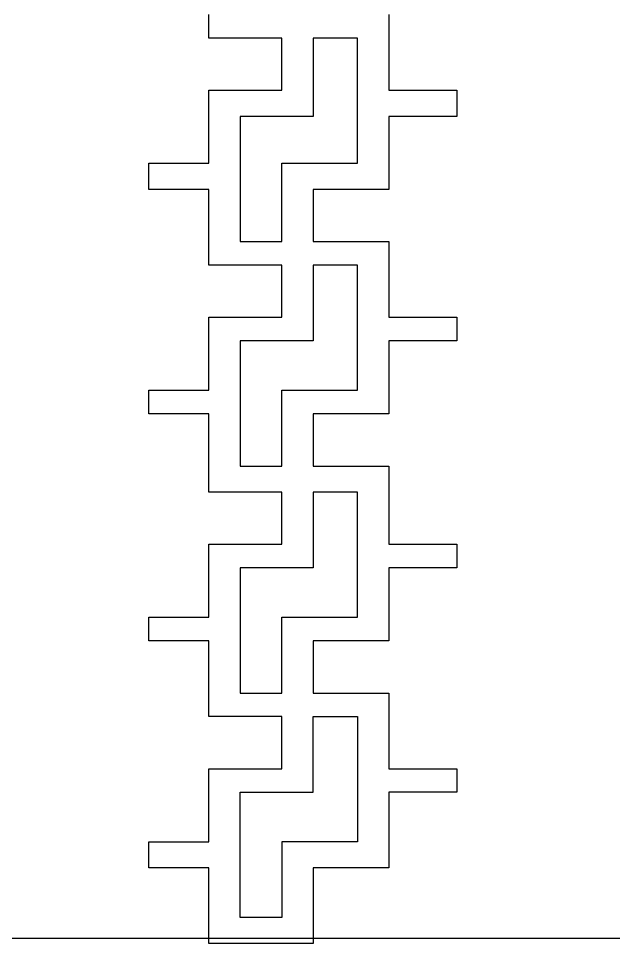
# Model space of a CAD drawing. Extents: x -66030 to 95157, y -13132 to 45879.
# Drawn here: x 14673 to 15564, y 31861 to 33246 of the extents above; entities that cross this region are included whole.
import ezdxf

# ---------------------------------------------------------------- set-up
doc = ezdxf.new("R2010")
doc.units = 0
doc.header["$LTSCALE"] = 100
doc.header["$MEASUREMENT"] = 0
doc.layers.add('3', color=11, linetype='CONTINUOUS')

msp = doc.modelspace()

# ---------------------------------------------------------------- linework, layer by layer
at = {"layer": '3', "color": 2}
msp.add_line((-66009.4, 31868.9), (90873, 31868.9), dxfattribs=at)
at = {"layer": '3'}
for points in [[(15227.8, 33251.6), (15227.8, 33138.4), (15329.4, 33138.4), (15329.4, 33099.3), (15227.8, 33099.3), (15227.8, 32989.9), (15181, 32989.9), (15181, 32989.9), (15114.6, 32989.9), (15114.6, 32911.8), (15181, 32911.8), (15227.8, 32911.8), (15227.8, 32876.7), (15227.8, 32798.5), (15329.4, 32798.5), (15329.4, 32763.4), (15227.8, 32763.4), (15227.8, 32689.2), (15227.8, 32654), (15114.6, 32654), (15114.6, 32575.9), (15181, 32575.9), (15227.8, 32575.9), (15227.8, 32458.7), (15329.4, 32458.7), (15329.4, 32423.6), (15227.8, 32423.6), (15227.8, 32314.2), (15181, 32314.2), (15181, 32314.2), (15114.6, 32314.2), (15114.6, 32236.1), (15181, 32236.1), (15227.8, 32236.1), (15227.8, 32200.9), (15227.8, 32122.8), (15329.4, 32122.8), (15329.4, 32087.7), (15227.8, 32087.7), (15227.8, 31974.4), (15114.6, 31974.4), (15114.6, 31900.2), (15114.6, 31861.1), (14958.3, 31861.1), (14958.3, 31900.2), (14958.3, 31974.4), (14868.5, 31974.4), (14868.5, 32013.5), (14958.3, 32013.5), (14958.3, 32122.8), (15005.2, 32122.8), (15005.2, 32122.8), (15067.7, 32122.8), (15067.7, 32200.9), (15005.2, 32200.9), (14958.3, 32200.9), (14958.3, 32236.1), (14958.3, 32314.2), (14868.5, 32314.2), (14868.5, 32349.4), (14958.3, 32349.4), (14958.3, 32458.7), (15067.7, 32458.7), (15067.7, 32536.9), (15005.2, 32536.9), (14958.3, 32536.9), (14958.3, 32575.9), (14958.3, 32654), (14868.5, 32654), (14868.5, 32689.2), (14958.3, 32689.2), (14958.3, 32798.5), (15005.2, 32798.5), (15005.2, 32798.5), (15067.7, 32798.5), (15067.7, 32876.7), (15005.2, 32876.7), (14958.3, 32876.7), (14958.3, 32911.8), (14958.3, 32989.9), (14868.5, 32989.9), (14868.5, 33029), (14958.3, 33029), (14958.3, 33138.4), (15005.2, 33138.4), (15067.7, 33138.4), (15067.7, 33216.5), (14958.3, 33216.5), (14958.3, 33251.6)], [(15227.8, 33251.6), (15227.8, 33138.4), (15329.4, 33138.4), (15329.4, 33099.3), (15227.8, 33099.3), (15227.8, 32989.9), (15181, 32989.9), (15181, 32989.9), (15114.6, 32989.9), (15114.6, 32911.8), (15181, 32911.8), (15181, 32911.8), (15227.8, 32911.8), (15227.8, 32911.8), (15227.8, 32911.8), (15227.8, 32876.7), (15227.8, 32876.7), (15227.8, 32798.5), (15329.4, 32798.5), (15329.4, 32763.4), (15227.8, 32763.4), (15227.8, 32689.2), (15227.8, 32654), (15227.8, 32654), (15114.6, 32654), (15114.6, 32575.9), (15181, 32575.9), (15227.8, 32575.9), (15227.8, 32575.9), (15227.8, 32458.7), (15329.4, 32458.7), (15329.4, 32423.6), (15227.8, 32423.6), (15227.8, 32314.2), (15181, 32314.2), (15181, 32314.2), (15114.6, 32314.2), (15114.6, 32236.1), (15181, 32236.1), (15181, 32236.1), (15227.8, 32236.1), (15227.8, 32236.1), (15227.8, 32236.1), (15227.8, 32200.9), (15227.8, 32200.9), (15227.8, 32122.8), (15329.4, 32122.8), (15329.4, 32087.7), (15227.8, 32087.7), (15227.8, 31974.4), (15227.8, 31974.4), (15114.6, 31974.4), (15114.6, 31900.2), (15114.6, 31861.1), (15114.6, 31861.1), (14958.3, 31861.1), (14958.3, 31861.1), (14958.3, 31900.2), (14958.3, 31974.4), (14868.5, 31974.4), (14868.5, 32013.5), (14958.3, 32013.5), (14958.3, 32122.8), (15005.2, 32122.8), (15005.2, 32122.8), (15067.7, 32122.8), (15067.7, 32200.9), (15005.2, 32200.9), (15005.2, 32200.9), (14958.3, 32200.9), (14958.3, 32200.9), (14958.3, 32236.1), (14958.3, 32314.2), (14868.5, 32314.2), (14868.5, 32349.4), (14958.3, 32349.4), (14958.3, 32458.7), (14958.3, 32458.7), (14958.3, 32458.7), (15067.7, 32458.7), (15067.7, 32536.9), (15005.2, 32536.9), (14958.3, 32536.9), (14958.3, 32575.9), (14958.3, 32654), (14868.5, 32654), (14868.5, 32689.2), (14958.3, 32689.2), (14958.3, 32798.5), (15005.2, 32798.5), (15005.2, 32798.5), (15067.7, 32798.5), (15067.7, 32876.7), (15005.2, 32876.7), (15005.2, 32876.7), (14958.3, 32876.7), (14958.3, 32876.7), (14958.3, 32911.8), (14958.3, 32989.9), (14868.5, 32989.9), (14868.5, 33029), (14958.3, 33029), (14958.3, 33138.4), (14958.3, 33138.4), (15005.2, 33138.4), (15067.7, 33138.4), (15067.7, 33216.5), (14958.3, 33216.5), (14958.3, 33216.5), (14958.3, 33251.6)]]:
    msp.add_lwpolyline(points, dxfattribs=at)
for points in [[(15181, 33099.3), (15181, 33216.5), (15114.6, 33216.5), (15114.6, 33099.3), (15067.7, 33099.3), (15005.2, 33099.3), (15005.2, 32911.8), (15067.7, 32911.8), (15067.7, 32989.9), (15067.7, 32989.9), (15067.7, 33029), (15181, 33029), (15181, 33099.3)], [(15181, 33099.3), (15181, 33216.5), (15114.6, 33216.5), (15114.6, 33099.3), (15114.6, 33099.3), (15067.7, 33099.3), (15005.2, 33099.3), (15005.2, 32911.8), (15067.7, 32911.8), (15067.7, 32989.9), (15067.7, 32989.9), (15067.7, 33029), (15181, 33029), (15181, 33099.3), (15181, 33099.3)], [(15114.6, 32876.7), (15114.6, 32798.5), (15114.6, 32798.5), (15114.6, 32763.4), (15005.2, 32763.4), (15005.2, 32689.2), (15005.2, 32575.9), (15067.7, 32575.9), (15067.7, 32654), (15067.7, 32689.2), (15114.6, 32689.2), (15181, 32689.2), (15181, 32876.7), (15114.6, 32876.7)], [(15114.6, 32876.7), (15114.6, 32798.5), (15114.6, 32798.5), (15114.6, 32763.4), (15005.2, 32763.4), (15005.2, 32689.2), (15005.2, 32575.9), (15067.7, 32575.9), (15067.7, 32654), (15067.7, 32689.2), (15114.6, 32689.2), (15181, 32689.2), (15181, 32876.7), (15114.6, 32876.7)], [(15067.7, 32349.4), (15181, 32349.4), (15181, 32536.9), (15114.6, 32536.9), (15114.6, 32423.6), (15067.7, 32423.6), (15005.2, 32423.6), (15005.2, 32236.1), (15067.7, 32236.1), (15067.7, 32349.4)], [(15067.7, 32349.4), (15181, 32349.4), (15181, 32536.9), (15114.6, 32536.9), (15114.6, 32423.6), (15114.6, 32423.6), (15067.7, 32423.6), (15005.2, 32423.6), (15005.2, 32236.1), (15067.7, 32236.1), (15067.7, 32349.4)], [(15114.6, 32200.9), (15181, 32200.9), (15181, 32013.5), (15067.7, 32013.5), (15067.7, 31900.2), (15005.2, 31900.2), (15005.2, 32087.7), (15114.6, 32087.7), (15114.6, 32200.9)], [(15114.6, 32200.9), (15181, 32200.9), (15181, 32013.5), (15067.7, 32013.5), (15067.7, 31900.2), (15005.2, 31900.2), (15005.2, 32087.7), (15114.6, 32087.7), (15114.6, 32200.9)]]:
    msp.add_lwpolyline(points, close=True, dxfattribs=at)

doc.saveas('drawing.dxf')
